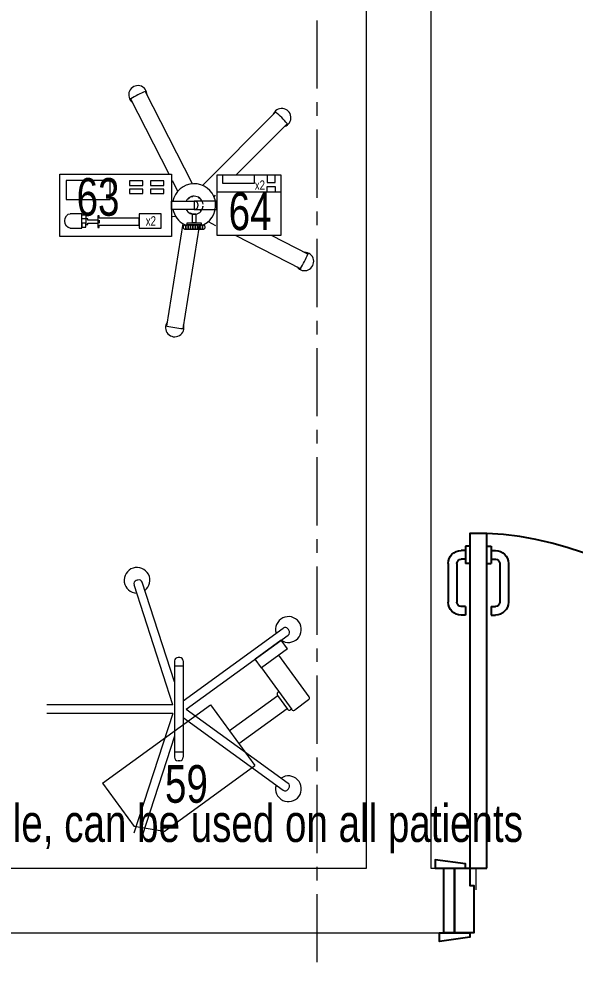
# Model space of a CAD drawing. Header units: millimetres. Extents: x 26027 to 581921, y 7230 to 233891.
# Drawn here: x 508906 to 510199, y 136535 to 138736 of the extents above; entities that cross this region are included whole.
import ezdxf

# ---------------------------------------------------------------- set-up
doc = ezdxf.new("R2010")
doc.units = ezdxf.units.MM
doc.header["$LTSCALE"] = 5
doc.linetypes.add('CENTER', pattern=[50.8, 31.75, -6.35, 6.35, -6.35])
doc.linetypes.add('HIDDEN', pattern=[9.525, 6.35, -3.175])
for name, color, linetype, lineweight in [('Aluminum', 7, 'Continuous', 5), ('Medical Equipment and Furniture', 163, 'Continuous', 0), ('Medical Equipment and Furniture1', 163, 'Continuous', 5), ('Medical Equipment and Furniture2', 42, 'Continuous', 13), ('Walls', 32, 'Continuous', 5)]:
    doc.layers.add(name, color=color, linetype=linetype, lineweight=lineweight)
for name, color, linetype in [('axes', 9, 'Continuous'), ('GE-ARCHITECTURAL_ELEMENTS', 8, 'Continuous'), ('GE-FURNITURE', 8, 'Continuous')]:
    doc.layers.add(name, color=color, linetype=linetype)
doc.layers.add('Wooden Joinery', color=7, linetype='Continuous', lineweight=5, true_color=0xffdcd1)
doc.styles.add('X3G_ENTITY_257CFD', font='swisscl.ttf', dxfattribs={"height": 200})

# ---------------------------------------------------------------- blocks, each defined once
blk = doc.blocks.new('HF12177-P')
for p, q in [((-0.0196, -0.007), (-0.1885, 0.2255)), ((0, 0), (-0.1724, 0.2372)), ((0, 0), (0.1724, 0.2372)), ((0.0196, -0.007), (0.1885, 0.2255)), ((-0.12, -0.015), (-0.12, -0.019)), ((-0.112, -0.007), (0.112, -0.007)), ((-0.1, -0.007), (-0.1, -0.027)), ((0.1, -0.007), (0.1, -0.027)), ((0.12, -0.015), (0.12, -0.019)), ((-0.0631, -0.027), (-0.2951, -0.1024)), ((-0.01, -0.0308), (-0.2889, -0.1214)), ((-0.112, -0.027), (0.112, -0.027)), ((-0.01, -0.0308), (-0.01, -0.324)), ((0.01, -0.0308), (0.01, -0.324)), ((0.01, -0.0308), (0.2889, -0.1214)), ((0.0631, -0.027), (0.2951, -0.1024))]:
    blk.add_line(p, q)
for centre, radius, start, end in [((-0.1852, 0.2378), 0.03, 325.4712, 286.5288), ((0.1852, 0.2378), 0.03, 253.4712, 214.5288), ((-0.1821, 0.2302), 0.008, 126.3733, 216), ((0, -0.017), 0.315, 125.6267, 126.3733), ((-0.1788, 0.2325), 0.008, 36, 125.6267), ((0.1788, 0.2325), 0.008, 54.3733, 144), ((0, -0.017), 0.315, 53.6267, 54.3733), ((0.1821, 0.2302), 0.008, 324, 53.6267), ((-0.112, -0.015), 0.008, 90, 180), ((-0.112, -0.019), 0.008, 180, 270), ((0.112, -0.015), 0.008, 0, 90), ((0.112, -0.019), 0.008, 270, 0), ((-0.2996, -0.1144), 0.03, 37.4712, 358.5288), ((-0.2926, -0.11), 0.008, 108, 197.6267), ((0, -0.017), 0.315, 197.6267, 198.3733), ((-0.2914, -0.1138), 0.008, 198.3733, 288)]:
    blk.add_arc(centre, radius, start, end)
blk = doc.blocks.new('MONITOR ARM PLAN')
at = {"color": 8, "linetype": 'HIDDEN'}
for p, q in [((0.025, -0.49375, 0), (0.025, -0.18375, 0)), ((0.025, -0.18375, 0), (0.2, -0.18375, 0)), ((0.2, -0.44375, 0), (0.2, -0.18375, 0)), ((0.2, -0.44375, 0), (0.15, -0.49375, 0)), ((0.025, -0.49375, 0), (0.15, -0.49375, 0))]:
    blk.add_line(p, q, dxfattribs=at)
at = {"layer": 'Medical Equipment and Furniture1'}
for p, q in [((0.025, 0.0375), (0, 0.0375)), ((0, 0.0375), (0, -0.0375)), ((0.025, 0.0375), (0.025, -0.0375)), ((0.145, 0.0125), (0.025, 0.0125)), ((0.15, 0.0075), (0.15, -0.0325)), ((0.025, -0.0375), (0, -0.0375)), ((0.025, -0.0375), (0.145, -0.0375)), ((0.09375, -0.0375), (0.09375, -0.04)), ((0.14375, -0.0375), (0.14375, -0.04)), ((0.09875, -0.045), (0.13875, -0.045)), ((0.1, -0.045), (0.1, -0.18375)), ((0.1375, -0.045), (0.1375, -0.18375))]:
    blk.add_line(p, q, dxfattribs=at)
for centre, start, end in [((0.145, 0.0075, 0), 0, 90), ((0.09875, -0.04), 180, 270), ((0.13875, -0.04), 270, 360), ((0.145, -0.0325), 270, 0)]:
    blk.add_arc(centre, 0.005, start, end, dxfattribs=at)
blk = doc.blocks.new('Syringe')
at = {"layer": 'Medical Equipment and Furniture2', "color": 254}
for points in [[(42.9739, -11.5277), (42.7139, -11.5277), (42.7139, -11.3827), (42.9739, -11.3827), (42.9739, -11.5277)], [(42.7384, -11.5086), (42.7658, -11.5086), (42.7658, -11.475), (42.7384, -11.475)], [(42.8055, -11.4851), (42.8055, -11.48), (42.8023, -11.48), (42.8023, -11.5069), (42.8055, -11.5069), (42.8055, -11.5019)], [(42.8055, -11.5019), (42.8984, -11.5019), (42.8984, -11.4851), (42.8055, -11.4851)], [(42.779, -11.4899), (42.779, -11.487), (42.7748, -11.487), (42.7748, -11.5), (42.779, -11.5), (42.779, -11.497)], [(42.8023, -11.4899), (42.779, -11.4899)], [(42.779, -11.497), (42.8023, -11.497)], [(42.8055, -11.4899), (42.8055, -11.497)], [(42.8055, -11.497), (42.8055, -11.4899)], [(42.8055, -11.497), (42.8055, -11.4899)]]:
    blk.add_lwpolyline(points, dxfattribs=at)
for points in [[(42.8312, -11.3974), (42.7289, -11.3974), (42.7289, -11.4415), (42.8312, -11.4415)], [(42.9073, -11.3985), (42.8765, -11.3985), (42.8765, -11.4091), (42.9073, -11.4091)], [(42.956, -11.3985), (42.9252, -11.3985), (42.9252, -11.4091), (42.956, -11.4091)], [(42.9073, -11.4175), (42.8765, -11.4175), (42.8765, -11.4281), (42.9073, -11.4281)], [(42.956, -11.4175), (42.9252, -11.4175), (42.9252, -11.4281), (42.956, -11.4281)], [(42.7748, -11.487), (42.7658, -11.487), (42.7658, -11.4777), (42.7748, -11.4777)], [(42.9498, -11.475), (42.8984, -11.475), (42.8984, -11.5086), (42.9498, -11.5086)], [(42.7748, -11.4967), (42.7658, -11.4967), (42.7658, -11.5059), (42.7748, -11.5059)]]:
    blk.add_lwpolyline(points, close=True, dxfattribs=at)
at = {"layer": 'Medical Equipment and Furniture2', "color": 254, "extrusion": (0, 0, -1)}
blk.add_ellipse((42.7384, -11.4918), major_axis=(0, 0.0168), ratio=0.733735, start_param=3.141593, end_param=6.283185, dxfattribs=at)
blk = doc.blocks.new('Infusion')
at = {"layer": 'Medical Equipment and Furniture2', "color": 254}
for points in [[(43.0793, -11.3852), (43.0793, -11.5252), (43.2293, -11.5252), (43.2293, -11.3852), (43.0793, -11.3852)], [(43.1962, -11.4242), (43.1962, -11.4114), (43.215, -11.4114), (43.215, -11.4242)]]:
    blk.add_lwpolyline(points, dxfattribs=at)
for points in [[(43.0793, -11.3852), (43.0793, -11.4242), (43.2293, -11.4242), (43.2293, -11.3852)], [(43.0927, -11.3852), (43.0927, -11.404), (43.1673, -11.404), (43.1673, -11.3852)], [(43.1962, -11.3852), (43.1962, -11.4027), (43.215, -11.4027), (43.215, -11.3852)]]:
    blk.add_lwpolyline(points, close=True, dxfattribs=at)
blk = doc.blocks.new('Infusion Syringe')
at = {"layer": 'Medical Equipment and Furniture1'}
for p, q in [((43.0225, -11.4053), (42.9127, -11.1899)), ((42.9683, -11.3827), (42.8788, -11.2071)), ((43.0459, -11.409), (43.2169, -11.238)), ((43.1234, -11.3852), (43.2437, -11.2649)), ((42.9886, -11.4225), (42.9765, -11.3988)), ((43.0124, -11.4411), (43.017, -11.4365)), ((43.0234, -11.4354), (43.017, -11.4365)), ((43.0357, -11.4374), (43.0414, -11.4403)), ((43.0444, -11.4461), (43.0414, -11.4403)), ((43.0728, -11.4359), (43.0766, -11.432)), ((42.9753, -11.4431), (42.9739, -11.4433)), ((43.0463, -11.4583), (43.0453, -11.4647)), ((43.0791, -11.4595), (43.0793, -11.4596)), ((42.9838, -11.4812), (42.9765, -11.4824)), ((43.0175, -11.473), (43.0233, -11.476)), ((43.0297, -11.4749), (43.0233, -11.476)), ((43.0407, -11.4693), (43.0453, -11.4647)), ((43.0006, -11.498), (42.9627, -11.7368)), ((43.0381, -11.5039), (43.0003, -11.7427)), ((43.0592, -11.4932), (43.0766, -11.502)), ((43.1221, -11.5252), (43.2746, -11.6029)), ((43.2058, -11.5252), (43.2919, -11.5691))]:
    blk.add_line(p, q, dxfattribs=at)
for points in [[(43.0266, -11.4455), (43.0266, -11.4649), (42.9739, -11.4649), (42.9739, -11.4455)], [(43.0266, -11.4455), (43.0266, -11.4649), (43.0793, -11.4649), (43.0793, -11.4455)], [(43.043, -11.4963), (43.043, -11.5009), (43.0102, -11.5009), (43.0102, -11.4963)]]:
    blk.add_lwpolyline(points, close=True, dxfattribs=at)
for points in [[(43.0302, -11.4759), (43.0302, -11.4963), (43.0229, -11.4963), (43.0229, -11.4759)], [(43.0046, -11.5009), (43.0485, -11.5009)], [(43.0485, -11.5116), (43.0046, -11.5116)]]:
    blk.add_lwpolyline(points, dxfattribs=at)
for centre, radius, start, end in [((42.8958, -11.1985), 0.0214, 359.734, 234.266), ((43.0266, -11.4552), 0.2881, 113.2187, 120.7813), ((43.2303, -11.2515), 0.0214, 287.734, 162.266), ((43.0266, -11.4552), 0.2881, 41.2187, 48.7813), ((43.0266, -11.4552), 0.0501, 296.8163, 169.3714), ((43.0266, -11.4552), 0.021, 6.8276, 152.4616), ((43.0266, -11.4552), 0.0501, 190.6286, 243.1837), ((43.0266, -11.4552), 0.021, 207.5384, 353.1724), ((43.0266, -11.4552), 0.00972, 270, 90), ((43.2833, -11.586), 0.0214, 215.734, 90.266), ((43.0266, -11.4552), 0.2881, 329.2187, 336.7813), ((42.9815, -11.7398), 0.0214, 143.734, 18.266), ((43.0266, -11.4552), 0.2881, 257.2187, 264.7813)]:
    blk.add_arc(centre, radius, start, end, dxfattribs=at)
for centre in [(43.0046, -11.5062), (43.0101, -11.5062), (43.0156, -11.5062), (43.0211, -11.5062), (43.0266, -11.5062), (43.0321, -11.5062), (43.0375, -11.5062), (43.043, -11.5062), (43.0485, -11.5062)]:
    blk.add_ellipse(centre, major_axis=(0, -0.00537), ratio=0.510594, start_param=3.141593, end_param=9.424778, dxfattribs=at)
for name in ['Syringe', 'Infusion']:
    blk.add_blockref(name, (0, 0), dxfattribs=at)
blk = doc.blocks.new('A$C72370EFE')
at = {"layer": 'GE-ARCHITECTURAL_ELEMENTS'}
for p, q in [((-0.01, -0.04), (-0.02, -0.04)), ((-0.01, -0.03), (-0.01, -0.07)), ((0, -0.03), (-0.01, -0.03)), ((0.04, -0.03), (0.05, -0.03)), ((0.05, -0.03), (0.05, -0.07)), ((0.05, -0.04), (0.06, -0.04)), ((-0.01, -0.06), (-0.02, -0.06)), ((0.05, -0.06), (0.06, -0.06)), ((-0.05, -0.07), (-0.05, -0.16)), ((-0.03, -0.07), (-0.03, -0.16)), ((0, -0.07), (-0.01, -0.07)), ((0.04, -0.07), (0.05, -0.07)), ((0.07, -0.07), (0.07, -0.16)), ((0.09, -0.07), (0.09, -0.16)), ((-0.01, -0.17), (-0.02, -0.17)), ((-0.01, -0.17), (-0.01, -0.19)), ((0.05, -0.17), (0.06, -0.17)), ((0.05, -0.17), (0.05, -0.19)), ((-0.01, -0.19), (-0.02, -0.19)), ((0.05, -0.19), (0.06, -0.19))]:
    blk.add_line(p, q, dxfattribs=at)
for centre, radius, start, end in [((-0.02, -0.07), 0.03, 90, 180), ((0.06, -0.07), 0.03, 0, 90), ((-0.02, -0.07), 0.01, 90, 180), ((0.06, -0.07), 0.01, 0, 90), ((-0.02, -0.16), 0.03, 180, 270), ((-0.02, -0.16), 0.01, 180, 270), ((0.06, -0.16), 0.01, 270, 0), ((0.06, -0.16), 0.03, 270, 0)]:
    blk.add_arc(centre, radius, start, end, dxfattribs=at)
blk = doc.blocks.new('DR1')
at = {"layer": 'GE-FURNITURE', "elevation": 0}
for points in [[(1743402.9, 41721.9), (1743392.9, 41721.9), (1743382.9, 41791.9), (1743402.9, 41791.9)], [(1743552.9, 41731.9), (1743562.9, 41731.9), (1743572.9, 41801.9), (1743552.9, 41801.9)], [(1743552.9, 41681.9), (1744331.9, 41681.9), (1744331.9, 41721.9), (1743552.9, 41721.9)], [(1743402.9, 40941.9), (1743392.9, 40941.9), (1743382.9, 40871.9), (1743402.9, 40871.9)], [(1743552.9, 40931.9), (1743562.9, 40931.9), (1743572.9, 40861.9), (1743552.9, 40861.9)]]:
    blk.add_lwpolyline(points, close=True, dxfattribs=at)
for points in [[(1743552.9, 41756.9), (1743402.9, 41756.9), (1743402.9, 41781.9), (1743552.9, 41781.9), (1743552.9, 41756.9)], [(1743552.9, 41756.9), (1743552.9, 41721.9), (1743512.9, 41721.9), (1743512.9, 41711.9), (1743402.9, 41711.9), (1743402.9, 41756.9), (1743552.9, 41756.9)], [(1743552.9, 40906.9), (1743552.9, 40941.9), (1743512.9, 40941.9), (1743512.9, 40951.9), (1743402.9, 40951.9), (1743402.9, 40906.9), (1743552.9, 40906.9)], [(1743552.9, 40906.9), (1743402.9, 40906.9), (1743402.9, 40881.9), (1743552.9, 40881.9), (1743552.9, 40906.9)]]:
    blk.add_lwpolyline(points, dxfattribs=at)
at = {"layer": 'GE-FURNITURE'}
blk.add_arc((1743552.9, 41721.9, 0), 780, 270, 357.0603, dxfattribs=at)
at = {"layer": 'GE-FURNITURE', "xscale": -999.9999999998856, "yscale": 999.9999999998856, "zscale": 999.9999999998854, "rotation": 270}
blk.add_blockref('A$C72370EFE', (1744331.9, 41681.9, 0), dxfattribs=at)

msp = doc.modelspace()

# ---------------------------------------------------------------- linework, layer by layer
at = {"layer": 'Aluminum', "color": 5}
msp.add_line((509968.8, 136710.3, 0), (509968.8, 136760.3, 0), dxfattribs=at)
at = {"layer": 'axes', "linetype": 'CENTER', "lineweight": 0}
msp.add_line((509599.2, 120285.6, 0), (509599.2, 210035.3, 0), dxfattribs=at)
at = {"layer": 'Walls'}
for p, q in [((509863.8, 141027.7, 0), (509863.8, 136760.3, 0)), ((509863.8, 136760.3, 0), (509893.8, 136760.3, 0)), ((509893.8, 136760.3, 0), (509893.8, 136610.3, 0))]:
    msp.add_line(p, q, dxfattribs=at)
at = {"layer": 'Walls', "elevation": 0}
for points in [[(499698.8, 136760.3), (509713.8, 136760.3), (509714.2, 141027.7)], [(499698.8, 136610.3), (509893.8, 136610.3)]]:
    msp.add_lwpolyline(points, dxfattribs=at)

# ---------------------------------------------------------------- block references
at = {"layer": 'Medical Equipment and Furniture', "xscale": 1000, "yscale": 1000, "zscale": 1000}
msp.add_blockref('Infusion Syringe', (466286.4, 149757.6, 0), dxfattribs=at)
at = {"layer": 'Medical Equipment and Furniture', "extrusion": (-1.92689e-13, -1.39405e-12, -1), "xscale": -1000, "yscale": 1000, "zscale": -1000, "rotation": 90.01496832471715}
msp.add_blockref('HF12177-P', (-509294.5, 137130.5, 0), dxfattribs=at)
at = {"layer": 'Medical Equipment and Furniture', "xscale": 1000, "yscale": 1000, "zscale": 1000, "rotation": 305.9850316752795}
msp.add_blockref('MONITOR ARM PLAN', (509485, 137268.8, 0), dxfattribs=at)
at = {"layer": 'Wooden Joinery', "rotation": 90.00000000000001}
msp.add_blockref('DR1', (551675.7, -1606792.6, 0), dxfattribs=at)

# ---------------------------------------------------------------- texts
at = {"layer": 'Medical Equipment and Furniture', "char_height": 87.47, "attachment_point": 2, "style": 'X3G_ENTITY_257CFD'}
for s, insert in [('63', (509089.5, 138365.5, 0)), ('64', (509443.1, 138332.1, 0)), ('59', (509295.1, 137000.3, 0))]:
    msp.add_mtext(s, dxfattribs=dict(at, insert=insert))
at = {"layer": 'Medical Equipment and Furniture', "char_height": 21.87, "width": 20.636, "attachment_point": 2, "style": 'X3G_ENTITY_257CFD'}
for insert in [(509465.9, 138360.1, 0), (509212.4, 138276.7, 0)]:
    msp.add_mtext('x2', dxfattribs=dict(at, insert=insert))
at = {"layer": 'Medical Equipment and Furniture', "color": 1, "insert": (509280.1, 136909.1, 0), "char_height": 87.473, "width": 3260.537, "attachment_point": 2, "style": 'X3G_ENTITY_257CFD'}
msp.add_mtext('59 is mobile, can be used on all patients', dxfattribs=at)

doc.saveas('drawing.dxf')
